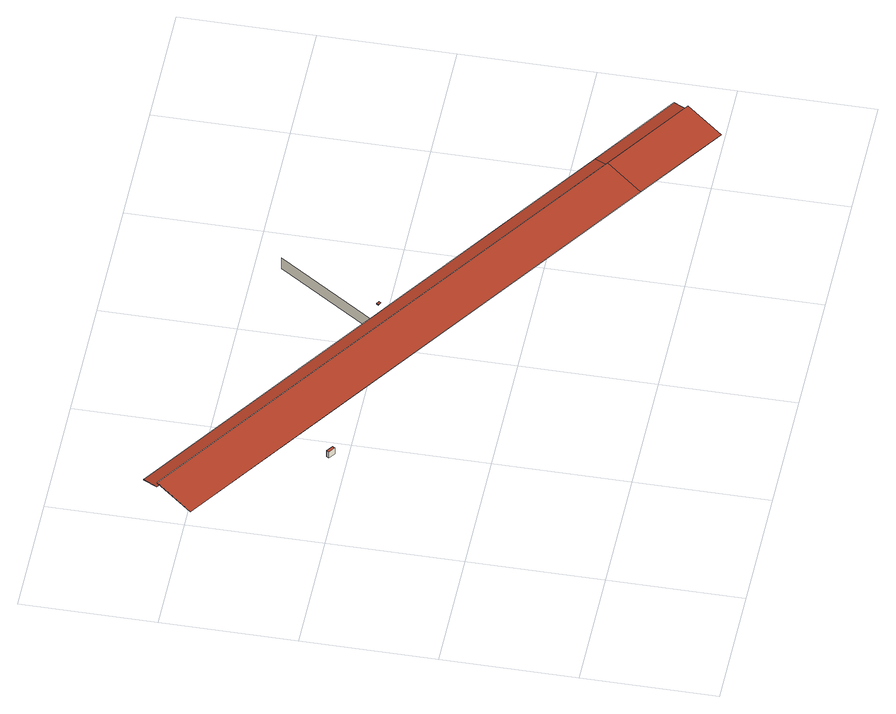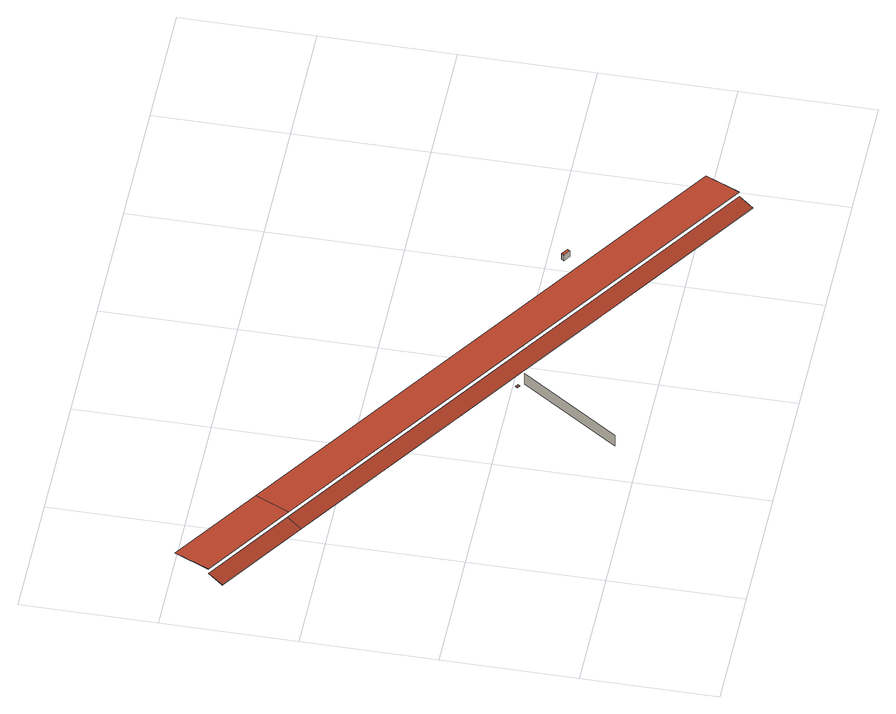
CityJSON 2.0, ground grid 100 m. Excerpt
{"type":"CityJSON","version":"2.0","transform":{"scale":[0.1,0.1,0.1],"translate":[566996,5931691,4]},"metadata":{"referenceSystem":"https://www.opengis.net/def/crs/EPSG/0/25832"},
"CityObjects":{
"building1":{"type":"Building","attributes":{"Grundfläche 2D":"14.522239","Grundhöhe NN":"5.431"},"geometry":[{"type":"Solid","lod":"3","boundaries":[[[[0,1,2,3]],[[4,5,3,2]],[[5,6,0,3]],[[6,7,1,0]],[[7,4,2,1]],[[7,6,5,4]]]],"semantics":{"surfaces":[{"type":"RoofSurface"},{"type":"WallSurface"},{"type":"GroundSurface"}],"values":[[0,1,1,1,1,2]]}}]},
"building2":{"type":"Building","attributes":{"Grundfläche 2D":"24495.304348","Grundhöhe NN":"17.517"},"geometry":[{"type":"Solid","lod":"3","boundaries":[[[[8,9,10,11,12,13,14,15,16,17,18,19,20,21,22]],[[23,24,25,26]],[[27,28,29,26,25,30]],[[8,31,32,33,9]],[[34,35,36,37,38,39,40,41,42,19,18,17,16,15,14,13,12,11,10,9,43,44]],[[20,19,42,45]],[[46,47,8,22,21,20,45,48]],[[23,26,49,50]],[[24,23,50,51]],[[25,24,51,52]],[[30,25,52,53]],[[27,30,53,54]],[[55,49,26,29,28,27,54,56]],[[57,32,31,58,59]],[[9,33,32,57,43]],[[31,8,47,58]],[[51,50,49,55,56,54,53,52]],[[48,45,42,41,40,39,38,37,36,35,34,44,43,57,59,58,47,46]]]],"semantics":{"surfaces":[{"type":"RoofSurface"},{"type":"WallSurface"},{"type":"GroundSurface"}],"values":[[0,0,0,0,1,1,1,1,1,1,1,1,1,1,1,1,2,2]]}}]},
"building3":{"type":"Building","attributes":{"Grundfläche 2D":"37294.614935","Grundhöhe NN":"4.734"},"children":["building3-1"],"geometry":[{"type":"MultiSurface","lod":"3","boundaries":[[[60,61,62,63,64,65]]],"semantics":{"surfaces":[{"type":"WallSurface"}],"values":[0]}}]},
"building3-1":{"type":"BuildingInstallation","parents":["building3"],"geometry":[{"type":"MultiSurface","lod":"3","boundaries":[[[66,67,68,69]],[[69,68,70,71]],[[66,69,71,72]],[[67,66,72,73]],[[68,67,73,70]]],"semantics":{"surfaces":[{"type":"RoofSurface"},{"type":"WallSurface"}],"values":[0,1,1,1,1]}}]}
},
"vertices":[
[843,2131,69],[893,2098,69],[906,2119,69],[857,2152,69],[906,2119,14],[857,2152,14],[843,2131,14],[893,2098,14],
[3940,721,159],[4015,834,137],[3394,1251,137],[3390,1253,137],[2779,1662,137],[2775,1665,137],[2318,1970,137],[2164,2073,137],[2160,2076,137],[1551,2485,137],[1547,2488,137],[265,3346,137],[189,3233,159],[3928,728,159],[3939,721,159],[189,3233,201],[8,2963,138],[3746,459,138],[3928,728,200],[4598,280,200],[3940,721,200],[3939,721,200],[4417,8,138],[4598,280,159],[4674,393,137],[4312,635,137],[3390,1253,135],[2779,1662,135],[2775,1665,135],[2318,1970,135],[2164,2073,135],[2160,2076,135],[1551,2485,135],[1547,2488,135],[265,3346,135],[4015,834,135],[3394,1251,135],[189,3233,157],[3939,721,157],[3940,721,157],[3928,728,157],[3928,728,198],[189,3233,198],[8,2963,136],[3746,459,136],[4417,8,136],[4598,280,198],[3939,721,198],[3940,721,198],[4674,393,135],[4598,280,157],[4668,385,137],
[2164,2073,7],[2164,2073,109],[2252,2204,109],[2660,2813,109],[2660,2813,7],[2252,2204,7],
[2303,2055,128],[2325,2040,131],[2336,2057,131],[2314,2072,128],[2336,2057,128],[2314,2072,124],[2303,2055,124],[2325,2040,128]
]}
